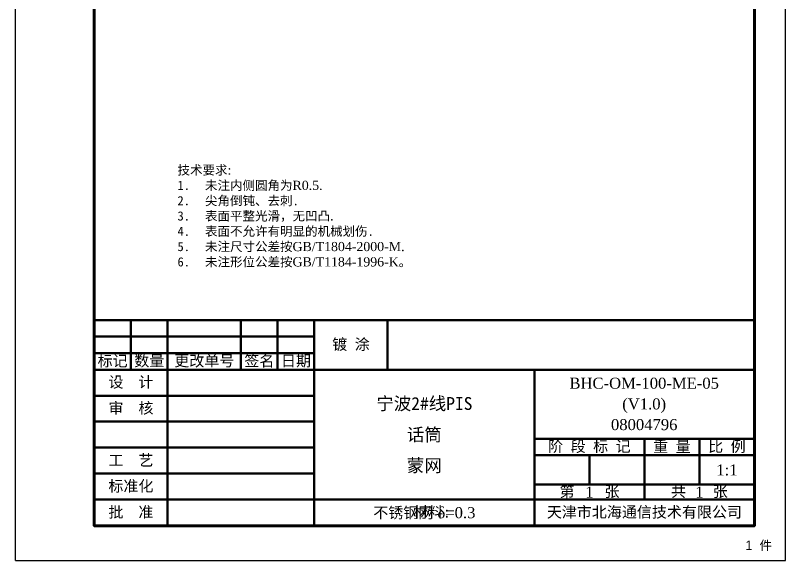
# Model space of a CAD drawing. Header units: millimetres. Extents: x 0 to 2023, y -35 to 289.
# Drawn here: x 1018.5 to 1228.5, y -8 to 140.5 of the extents above; entities that cross this region are included whole.
import ezdxf
from ezdxf.enums import TextEntityAlignment as Align

# ---------------------------------------------------------------- set-up
doc = ezdxf.new("R2010")
doc.units = ezdxf.units.MM
for name, color, linetype, lineweight in [('AM_0', 7, 'Continuous', 50), ('AM_6', 2, 'Continuous', 35), ('AM_6 @ 1', 2, 'Continuous', 35), ('AM_8', 1, 'Continuous', 25)]:
    doc.layers.add(name, color=color, linetype=linetype, lineweight=lineweight)
doc.styles.add('fs', font='SIMFANG.TTF')
doc.styles.get("Standard").update_dxf_attribs({"font": 'ARIAL.TTF'})
doc.styles.add('tnr', font='TIMES.TTF')

# ---------------------------------------------------------------- blocks, each defined once
blk = doc.blocks.new('BH-BORDER-A4')
at = {"color": 0, "lineweight": 50}
blk.add_line((21.5, 65.5), (21.5, 9.5), dxfattribs=at)
at = {"color": 0, "lineweight": 100, "ltscale": 0.4}
blk.add_lwpolyline([(21.5, 287.5), (201.5, 287.5), (201.5, 9.5), (21.5, 9.5)], close=True, dxfattribs=at)
at = {"layer": 'AM_8', "linetype": 'ByBlock', "lineweight": 13, "ltscale": 0.4}
blk.add_lwpolyline([(0, 297), (210, 297), (210, 0), (0, 0)], close=True, dxfattribs=at)
at = {"layer": 'AM_6', "color": 2, "style": 'tnr'}
blk.add_attdef('TBA-2477AF-ME-00-00-00', text='', height=3, rotation=180, dxfattribs=at).set_placement((48.77, 283.44), align=Align.MIDDLE_CENTER)
blk = doc.blocks.new('*U86')
at = {"lineweight": 0}
blk.add_blockref('BH-BORDER-A4', (1018.52, -8), dxfattribs=at)
blk = doc.blocks.new('BH-TITLEBLOCK')
at = {"layer": 'AM_0', "lineweight": 50}
for p, q in [((-180, 56), (0, 56)), ((-180, 56), (-180, 0)), ((-170, 56), (-170, 42.5)), ((-160, 56), (-160, 0)), ((-140, 56), (-140, 42.5)), ((-140, 56), (-140, 42.5)), ((-140, 56), (-140, 42.5)), ((-130, 56), (-130, 42.5)), ((-130, 56), (-130, 42.5)), ((-130, 56), (-130, 42.5)), ((-120, 56), (-120, 0)), ((-100, 56), (-100, 42.5)), ((-180, 51.5), (-120, 51.5)), ((-180, 47), (-120, 47)), ((-180, 42.5), (0, 42.5)), ((-60, 42.5), (-60, 0)), ((-180, 35.42), (-120, 35.42)), ((-180, 28.34), (-120, 28.34)), ((-60, 23.7), (0, 23.7)), ((-30, 23.7), (-30, 7.1)), ((-15, 23.7), (-15, 11.2)), ((-180, 21.26), (-120, 21.26)), ((-60, 19.2), (0, 19.2)), ((-45, 19.2), (-45, 11.2)), ((-180, 14.18), (-120, 14.18)), ((-59.94, 11.2), (0, 11.2)), ((-180, 7.1), (0, 7.1))]:
    blk.add_line(p, q, dxfattribs=at)
at = {"layer": 'AM_0', "lineweight": 100, "ltscale": 0.4}
blk.add_lwpolyline([(0, 56), (0, 0), (-180, 0)], dxfattribs=at)
at = {"layer": 'AM_6', "color": 2, "style": 'fs'}
blk.add_attdef('D.ZN.15.DB//喷涂-RAL9004-亚光//丝印', (-97.09, 47.91), '', height=3, dxfattribs=at)
at = {"layer": 'AM_6', "color": 2, "style": 'tnr'}
for tag, p in [('TBA-2477AF-ME-00-00-00', (-30.06, 37.32)), ('(V1.0)', (-30.06, 31.68)), ('00000000', (-30.05, 26.04))]:
    blk.add_attdef(tag, text='', height=3, dxfattribs=at).set_placement(p, align=Align.CENTER)
at = {"layer": 'AM_6', "color": 2, "style": 'fs'}
blk.add_attdef('项目名称', text='', height=3.5, dxfattribs=at).set_placement((-90, 35.04), align=Align.TOP_CENTER)
at = {"layer": 'AM_6', "color": 2}
for tag, height, style, p in [('产品名称', 3.5, 'fs', (-90, 24.8)), ('1:1', 3, 'tnr', (-7.5, 15.2)), ('1', 3, 'tnr', (-45, 9.15)), ('2', 3, 'tnr', (-15, 9.15)), ('AL', 3, 'tnr', (-90, 3.55))]:
    blk.add_attdef(tag, text='', height=height, dxfattribs=dict(at, style=style)).set_placement(p, align=Align.MIDDLE_CENTER)
at = {"layer": 'AM_6', "color": 2, "style": 'fs'}
blk.add_attdef('零件名称', text='', height=3.5, dxfattribs=at).set_placement((-90, 13.62), align=Align.BOTTOM_CENTER)
at = {"layer": 'AM_8', "linetype": 'ByBlock', "ltscale": 0.4, "char_height": 3, "attachment_point": 5}
for s, insert, width in [('{\\fFangSong_GB2312|b0|i0|c134|p49;镀 涂}', (-110, 49.25), 20.003), ('{\\fFangSong_GB2312|b0|i0|c134|p49;标记}', (-175, 44.75), 10), ('{\\fFangSong_GB2312|b0|i0|c134|p49;数量}', (-165, 44.75), 10), ('{\\fFangSong_GB2312|b0|i0|c134|p49;更改单号}', (-150, 44.75), 20), ('{\\fFangSong_GB2312|b0|i0|c134|p49;签名}', (-135, 44.75), 9.9978), ('{\\fFangSong_GB2312|b0|i0|c134|p49;日期}', (-125, 44.75), 10.0022), ('{\\fFangSong_GB2312|b0|i0|c134|p49;设  计}', (-170, 38.96), 20), ('{\\fFangSong_GB2312|b0|i0|c134|p49;审  核}', (-170, 31.88), 20), ('{\\fFangSong_GB2312|b0|i0|c134|p49;阶 段 标 记}', (-45, 21.45), 30), ('{\\fFangSong_GB2312|b0|i0|c134|p49;重 量}', (-22.5, 21.45), 15), ('{\\fFangSong_GB2312|b0|i0|c134|p49;比 例}', (-7.5, 21.45), 15), ('{\\fFangSong_GB2312|b0|i0|c134|p49;工  艺}', (-170, 17.72), 20), ('{\\fFangSong_GB2312|b0|i0|c134|p49;标准化}', (-170, 10.64), 20), ('{\\fFangSong_GB2312|b0|i0|c134|p49;第    张}', (-44.97, 9.15), 29.9401), ('{\\fFangSong_GB2312|b0|i0|c134|p49;共   } {\\fFangSong_GB2312|b0|i0|c134|p49;张}', (-15, 9.17), 30), ('{\\fFangSong_GB2312|b0|i0|c134|p49;批  准}', (-170, 3.55), 20), ('{\\fFangSong_GB2312|b0|i0|c134|p49;  材料:}', (-90, 3.55), 60), ('{\\fFangSong_GB2312|b0|i0|c134|p49;天津市北海通信技术有限公司}', (-30, 3.55), 60)]:
    blk.add_mtext(s, dxfattribs=dict(at, insert=insert, width=width))
blk = doc.blocks.new('*U87')
at = {"lineweight": 0}
ref = blk.add_blockref('BH-TITLEBLOCK', (1220.02, 1.5), dxfattribs=at)
ref.add_attrib('产品名称', '话筒', dxfattribs={"layer": 'AM_6 @ 1', "color": 2, "height": 3.5, "style": 'fs'}).set_placement((1130.02, 26.3), align=Align.MIDDLE_CENTER)
ref.add_attrib('项目名称', '宁波2#线PIS', dxfattribs={"layer": 'AM_6 @ 1', "color": 2, "height": 3.5, "style": 'fs'}).set_placement((1130.02, 36.54), align=Align.TOP_CENTER)
ref.add_attrib('零件名称', '蒙网', dxfattribs={"layer": 'AM_6 @ 1', "color": 2, "height": 3.5, "style": 'fs'}).set_placement((1130.02, 15.12), align=Align.BOTTOM_CENTER)
ref.add_attrib('(V1.0)', '(V1.0)', dxfattribs={"layer": 'AM_6 @ 1', "color": 2, "height": 3, "style": 'tnr'}).set_placement((1189.96, 33.18), align=Align.CENTER)
ref.add_attrib('00000000', '08004796', dxfattribs={"layer": 'AM_6 @ 1', "color": 2, "height": 3, "style": 'tnr'}).set_placement((1189.97, 27.54), align=Align.CENTER)
ref.add_attrib('TBA-2477AF-ME-00-00-00', 'BHC-OM-100-ME-05', dxfattribs={"layer": 'AM_6 @ 1', "color": 2, "height": 3, "style": 'tnr'}).set_placement((1189.96, 38.82), align=Align.CENTER)
ref.add_attrib('1:1', '1:1', dxfattribs={"layer": 'AM_6 @ 1', "color": 2, "height": 3, "style": 'tnr'}).set_placement((1212.52, 16.7), align=Align.MIDDLE_CENTER)
ref.add_attrib('1', '1', dxfattribs={"layer": 'AM_6 @ 1', "color": 2, "height": 3, "style": 'tnr'}).set_placement((1175.02, 10.65), align=Align.MIDDLE_CENTER)
ref.add_attrib('2', '1', dxfattribs={"layer": 'AM_6 @ 1', "color": 2, "height": 3, "style": 'tnr'}).set_placement((1205.02, 10.65), align=Align.MIDDLE_CENTER)
ref.add_attrib('AL', '不锈钢网 δ=0.3', dxfattribs={"layer": 'AM_6 @ 1', "color": 2, "height": 3, "style": 'tnr'}).set_placement((1130.02, 5.05), align=Align.MIDDLE_CENTER)

msp = doc.modelspace()

# ---------------------------------------------------------------- linework, layer by layer
at = {"color": 7, "linetype": 'Continuous'}
for p, q in [((1018.52, -8), (1018.52, 289)), ((1228.52, -8), (1228.52, 289)), ((1018.52, -8), (1228.52, -8))]:
    msp.add_line(p, q, dxfattribs=at)

# ---------------------------------------------------------------- block references
at = {"layer": 'AM_8'}
for name in ['*U86', '*U87']:
    msp.add_blockref(name, (0, 0), dxfattribs=at)

# ---------------------------------------------------------------- texts
at = {"layer": 'AM_6', "color": 2, "insert": (1217.531, -2.583), "char_height": 2.5, "attachment_point": 1}
msp.add_mtext_dynamic_manual_height_columns('1  {\\fSimSun|b0|i0|c134|p2;件}', width=15.32758, gutter_width=12.5, heights=[2.5], dxfattribs=at)
at = {"layer": 'AM_6 @ 1', "color": 2, "insert": (1062.718, 99.63), "char_height": 2.5, "attachment_point": 1, "style": 'fs'}
msp.add_mtext_dynamic_manual_height_columns('{\\C256;技术要求\\fTimes New Roman|b0|i0|c238|p18;:\\P\\pi-7.5,l7.5,t7.5;\\fFangSong_GB2312|b0|i0|c134|p49;1.^I未注内侧圆角为\\fTimes New Roman|b0|i0|c238|p18;R0.5.\\P\\fFangSong_GB2312|b0|i0|c134|p49;2.^I尖角倒钝、去刺.\\fTimes New Roman|b0|i0|c238|p18;\\P\\fFangSong_GB2312|b0|i0|c134|p49;3.^I表面平整光滑，无凹凸\\fTimes New Roman|b0|i0|c238|p18;.\\P\\fFangSong_GB2312|b0|i0|c134|p49;4.^I表面不允许有明显的机械划伤.\\fTimes New Roman|b0|i0|c238|p18;\\P\\fFangSong_GB2312|b0|i0|c134|p49;5.^I未注尺寸公差按\\fTimes New Roman|b0|i0|c238|p18;GB/T1804-2000-M.\\P\\fFangSong_GB2312|b0|i0|c134|p49;6.^I未注形位公差按\\fTimes New Roman|b0|i0|c238|p18;GB/T1184-1996-K\\fFangSong_GB2312|b0|i0|c134|p49;。}', width=137.40133, gutter_width=12.5, heights=[0], dxfattribs=at)

doc.saveas('drawing.dxf')
